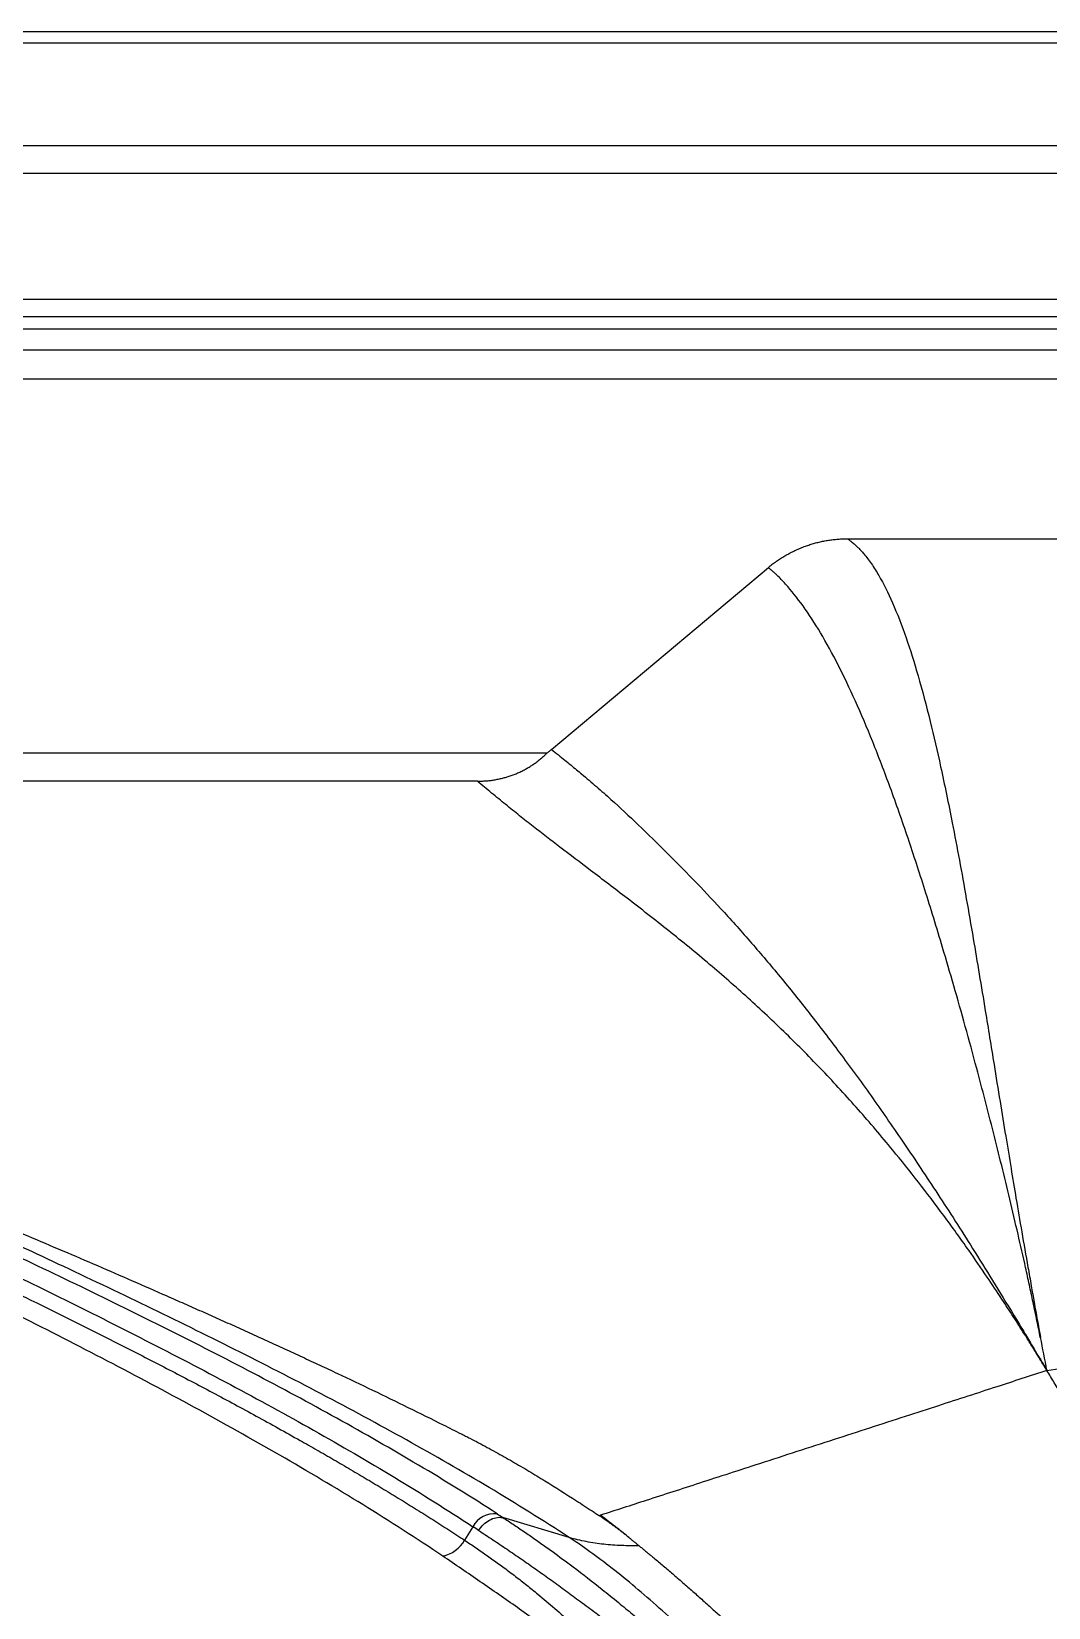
# Model space of a CAD drawing. Header units: inches. Extents: x 2 to 86, y -22 to 129.
# Drawn here: x 27.18 to 35.4, y 72.33 to 85.07 of the extents above; entities that cross this region are included whole.
import ezdxf

# ---------------------------------------------------------------- set-up
doc = ezdxf.new("R2010")
doc.units = ezdxf.units.IN
doc.header["$MEASUREMENT"] = 0
doc.layers.add('1', color=4, linetype='Continuous')
doc.layers.add('BDIM_CYAN', color=4, linetype='Continuous')

# ---------------------------------------------------------------- blocks, each defined once
blk = doc.blocks.new('2026 RHYTHM')
at = {"layer": '1', "color": 4}
blk.add_line((5.882, 84.082), (78.2, 84.082), dxfattribs=at)
at = {"layer": 'BDIM_CYAN', "color": 3}
for p, q in [((11.728, 83.991), (72.354, 83.991)), ((72.354, 83.158), (11.728, 83.158)), ((11.727, 82.937), (72.354, 82.937)), ((69.79, 81.915), (14.293, 81.915)), ((14.293, 81.779), (69.789, 81.779)), ((61.461, 81.677), (21.921, 81.677)), ((21.921, 81.51), (61.461, 81.51)), ((61.461, 81.271), (21.921, 81.271)), ((31.405, 79.981), (52.677, 79.981)), ((29.01, 78.278), (30.764, 79.749)), ((18.851, 78.25), (28.976, 78.25)), ((28.411, 78.021), (19.148, 78.021)), ((32.963, 73.524), (32.965, 73.524)), ((28.374, 71.994), (28.308, 71.884)), ((29.153, 71.907), (28.617, 72.068))]:
    blk.add_line(p, q, dxfattribs=at)
for centre, radius, start, end in [((28.552, 71.896), 0.203, 84.9798, 151.1869), ((28.07, 72.026), 0.277, 282.6285, 329.16)]:
    blk.add_arc(centre, radius, start, end, dxfattribs=at)
for points, knots in [([(30.764, 79.749), (30.769, 79.753), (30.78, 79.762), (30.796, 79.775), (30.812, 79.787), (30.829, 79.799), (30.845, 79.81), (30.862, 79.822), (30.88, 79.832), (30.897, 79.843), (30.915, 79.853), (30.932, 79.863), (30.95, 79.872), (30.969, 79.881), (30.987, 79.89), (31.006, 79.898), (31.025, 79.906), (31.044, 79.914), (31.069, 79.923), (31.1, 79.934), (31.137, 79.945), (31.174, 79.955), (31.212, 79.963), (31.25, 79.969), (31.288, 79.975), (31.327, 79.978), (31.366, 79.981), (31.392, 79.981), (31.405, 79.981)], [0, 0, 0, 0, 0.0295187, 0.0589502, 0.0883067, 0.1176006, 0.1468444, 0.1760506, 0.2052317, 0.2344004, 0.2635692, 0.2927508, 0.3219577, 0.3512026, 0.380498, 0.4098562, 0.4392898, 0.4688108, 0.4984316, 0.5544707, 0.6102365, 0.6658123, 0.7212822, 0.7767308, 0.8322429, 0.8879028, 0.9437942, 1, 1, 1, 1]), ([(31.405, 79.981), (31.407, 79.979), (31.413, 79.976), (31.422, 79.969), (31.432, 79.961), (31.444, 79.952), (31.458, 79.94), (31.474, 79.925), (31.493, 79.907), (31.515, 79.884), (31.55, 79.844), (31.598, 79.78), (31.677, 79.656), (31.771, 79.466), (31.877, 79.194), (31.978, 78.872), (32.071, 78.522), (32.162, 78.124), (32.24, 77.746), (32.328, 77.285), (32.416, 76.782), (32.509, 76.225), (32.581, 75.78), (32.636, 75.44), (32.682, 75.16), (32.725, 74.898), (32.768, 74.64), (32.814, 74.373), (32.855, 74.137), (32.889, 73.947), (32.914, 73.805), (32.939, 73.666), (32.956, 73.572), (32.965, 73.524)], [0, 0, 0, 0, 0.0033336, 0.0074109, 0.0122317, 0.017796, 0.0241037, 0.0311548, 0.0413445, 0.0517772, 0.0624527, 0.0933655, 0.124987, 0.1857771, 0.2500052, 0.3105077, 0.3750215, 0.433039, 0.5000277, 0.5419085, 0.6250444, 0.6979571, 0.7500488, 0.7851907, 0.8177357, 0.8476826, 0.8750297, 0.9056122, 0.9375179, 0.9540891, 0.96876, 0.9843796, 1, 1, 1, 1]), ([(32.963, 73.524), (32.959, 73.546), (32.95, 73.591), (32.936, 73.66), (32.921, 73.733), (32.9, 73.83), (32.875, 73.949), (32.835, 74.133), (32.782, 74.365), (32.696, 74.732), (32.585, 75.183), (32.464, 75.647), (32.357, 76.039), (32.265, 76.366), (32.156, 76.737), (32.032, 77.14), (31.891, 77.572), (31.751, 77.972), (31.609, 78.342), (31.469, 78.673), (31.328, 78.968), (31.187, 79.226), (31.044, 79.445), (30.938, 79.577), (30.868, 79.653), (30.839, 79.682), (30.816, 79.704), (30.798, 79.719), (30.781, 79.734), (30.77, 79.744), (30.764, 79.749)], [0, 0, 0, 0, 0.007273, 0.014937, 0.022991, 0.031436, 0.047176, 0.062874, 0.093433, 0.125758, 0.188821, 0.251515, 0.293941, 0.335835, 0.377206, 0.441663, 0.50267, 0.566961, 0.629943, 0.691695, 0.752296, 0.814772, 0.876355, 0.938227, 0.953676, 0.969156, 0.976909, 0.984532, 0.992265, 1, 1, 1, 1]), ([(28.411, 78.021), (28.417, 78.021), (28.428, 78.021), (28.446, 78.022), (28.463, 78.023), (28.48, 78.024), (28.497, 78.025), (28.514, 78.027), (28.531, 78.029), (28.547, 78.032), (28.564, 78.035), (28.58, 78.038), (28.597, 78.042), (28.613, 78.045), (28.629, 78.05), (28.645, 78.054), (28.661, 78.059), (28.677, 78.064), (28.693, 78.07), (28.708, 78.076), (28.729, 78.084), (28.755, 78.095), (28.785, 78.11), (28.815, 78.127), (28.844, 78.144), (28.872, 78.163), (28.899, 78.183), (28.925, 78.204), (28.951, 78.227), (28.967, 78.242), (28.976, 78.25)], [0, 0, 0, 0, 0.026915, 0.053674, 0.080292, 0.106784, 0.133165, 0.159449, 0.185653, 0.211791, 0.237881, 0.263936, 0.289973, 0.316008, 0.342057, 0.368136, 0.39426, 0.420444, 0.446705, 0.473058, 0.499519, 0.553499, 0.607601, 0.661952, 0.716674, 0.771891, 0.827719, 0.884274, 0.941666, 1, 1, 1, 1]), ([(28.976, 78.25), (28.981, 78.255), (28.993, 78.264), (29.005, 78.274), (29.01, 78.278)], [0, 0, 0, 0, 0.499971, 1, 1, 1, 1]), ([(29.01, 78.278), (29.029, 78.264), (29.065, 78.235), (29.116, 78.193), (29.165, 78.153), (29.211, 78.115), (29.281, 78.057), (29.374, 77.978), (29.527, 77.843), (29.718, 77.664), (29.949, 77.439), (30.181, 77.203), (30.412, 76.957), (30.64, 76.701), (30.875, 76.423), (31.111, 76.128), (31.356, 75.807), (31.606, 75.463), (31.822, 75.152), (31.998, 74.89), (32.134, 74.683), (32.274, 74.468), (32.421, 74.236), (32.579, 73.982), (32.715, 73.76), (32.819, 73.589), (32.875, 73.495), (32.924, 73.413), (32.968, 73.339), (33.001, 73.285), (33.018, 73.256)], [0, 0, 0, 0, 0.013829, 0.026968, 0.039418, 0.051178, 0.062247, 0.093314, 0.124475, 0.183924, 0.249191, 0.313881, 0.374269, 0.438046, 0.499483, 0.562774, 0.624727, 0.688395, 0.749905, 0.780931, 0.812461, 0.844072, 0.87499, 0.909616, 0.946429, 0.960462, 0.973215, 0.980983, 0.989909, 1, 1, 1, 1]), ([(33.018, 73.256), (33.011, 73.267), (32.995, 73.293), (32.967, 73.339), (32.93, 73.399), (32.885, 73.471), (32.822, 73.571), (32.744, 73.694), (32.644, 73.848), (32.524, 74.028), (32.366, 74.256), (32.181, 74.514), (31.976, 74.784), (31.745, 75.072), (31.487, 75.375), (31.199, 75.688), (30.902, 75.988), (30.597, 76.274), (30.281, 76.55), (29.955, 76.816), (29.634, 77.066), (29.341, 77.289), (29.087, 77.481), (28.896, 77.628), (28.751, 77.743), (28.639, 77.833), (28.525, 77.926), (28.449, 77.989), (28.411, 78.021)], [0, 0, 0, 0, 0.0038163, 0.0092975, 0.016442, 0.0252443, 0.0356999, 0.0533152, 0.0714005, 0.0950758, 0.1249552, 0.1655628, 0.2072155, 0.2499335, 0.3079849, 0.3689974, 0.4330019, 0.5000229, 0.5689855, 0.6429748, 0.7187174, 0.7859153, 0.8427771, 0.8930339, 0.9187607, 0.9451656, 0.9722464, 1, 1, 1, 1]), ([(22.686, 74.828), (22.723, 74.811), (22.812, 74.769), (22.969, 74.696), (23.174, 74.601), (23.453, 74.47), (23.778, 74.317), (24.243, 74.097), (24.838, 73.809), (25.434, 73.513), (25.922, 73.262), (26.272, 73.078), (26.625, 72.888), (26.906, 72.732), (27.114, 72.614), (27.251, 72.535), (27.386, 72.456), (27.521, 72.376), (27.655, 72.296), (27.788, 72.215), (27.92, 72.133), (28.051, 72.051), (28.18, 71.968), (28.266, 71.912), (28.308, 71.884)], [0, 0, 0, 0, 0.019164, 0.046356, 0.081575, 0.12482, 0.190759, 0.249681, 0.364774, 0.499525, 0.560407, 0.622377, 0.685435, 0.749583, 0.774626, 0.799669, 0.824711, 0.849753, 0.874796, 0.899837, 0.924879, 0.94992, 0.97496, 1, 1, 1, 1]), ([(22.927, 74.855), (23.394, 74.636), (23.864, 74.415), (24.8, 73.965), (25.267, 73.736), (26.188, 73.265), (26.643, 73.024), (27.308, 72.649), (27.527, 72.521), (27.957, 72.262), (28.168, 72.129), (28.374, 71.994)], [0, 0, 0, 0, 0.25, 0.25, 0.5, 0.5, 0.75, 0.75, 0.875, 0.875, 1, 1, 1, 1]), ([(28.57, 72.099), (28.363, 72.233), (28.15, 72.364), (27.717, 72.621), (27.497, 72.747), (26.828, 73.118), (26.37, 73.357), (25.444, 73.821), (24.975, 74.046), (24.033, 74.489), (23.561, 74.706), (23.091, 74.92)], [0, 0, 0, 0, 0.125, 0.125, 0.25, 0.25, 0.5, 0.5, 0.75, 0.75, 1, 1, 1, 1]), ([(28.131, 71.756), (27.92, 71.897), (27.704, 72.036), (27.264, 72.308), (27.04, 72.441), (26.358, 72.834), (25.892, 73.087), (25.184, 73.456), (24.947, 73.577), (24.47, 73.817), (24.231, 73.936), (23.752, 74.171), (23.512, 74.288), (23.032, 74.519), (22.792, 74.633), (22.554, 74.748)], [0, 0, 0, 0, 0.125, 0.125, 0.25, 0.25, 0.5, 0.5, 0.625, 0.625, 0.75, 0.75, 0.875, 0.875, 1, 1, 1, 1]), ([(29.153, 71.907), (28.732, 72.182), (27.848, 72.705), (26.453, 73.434), (25.046, 74.111), (24.11, 74.542), (23.657, 74.75)], [0.0120943, 0.0120943, 0.0120943, 0.0120943, 0.2620922, 0.5120922, 0.7620922, 0.9999978, 0.9999978, 0.9999978, 0.9999978]), ([(24.369, 74.518), (24.376, 74.515), (24.407, 74.502), (24.531, 74.449), (24.741, 74.36), (25.022, 74.24), (25.209, 74.16), (25.49, 74.039), (25.723, 73.937), (26.005, 73.813), (26.146, 73.751), (26.287, 73.688), (26.428, 73.625), (26.569, 73.561), (26.686, 73.507), (26.781, 73.464), (26.852, 73.431), (26.923, 73.399), (26.994, 73.366), (27.065, 73.333), (27.16, 73.289), (27.326, 73.211), (27.564, 73.098), (27.849, 72.959), (28.064, 72.853), (28.207, 72.781), (28.267, 72.751), (28.309, 72.73), (28.328, 72.72), (28.334, 72.717)], [0.1657902, 0.1657902, 0.1657902, 0.1657902, 0.1682144, 0.1760269, 0.2072769, 0.2385269, 0.2697769, 0.2697769, 0.3322769, 0.3479019, 0.3635269, 0.3791519, 0.3947769, 0.4104019, 0.4260269, 0.4338394, 0.4416519, 0.4494644, 0.4572769, 0.4650894, 0.4729019, 0.4885269, 0.5197769, 0.5510269, 0.5822769, 0.5900894, 0.5979019, 0.6018082, 0.6039867, 0.6039867, 0.6039867, 0.6039867]), ([(33.017, 73.256), (33.39, 73.313), (34.137, 73.417), (35.635, 73.592), (37.513, 73.749), (39.083, 73.821), (39.899, 73.845), (39.962, 73.846)], [0, 0, 0, 0, 0.0625, 0.125, 0.25, 0.375, 0.3854574, 0.3854574, 0.3854574, 0.3854574]), ([(33.017, 73.256), (32.882, 73.213), (32.59, 73.118), (32.208, 72.994), (31.769, 72.852), (31.286, 72.695), (30.731, 72.516), (30.225, 72.351), (29.796, 72.213), (29.53, 72.126), (29.407, 72.087)], [0, 0, 0, 0, 0.112179, 0.242843, 0.317584, 0.476933, 0.644094, 0.778403, 0.898125, 1, 1, 1, 1]), ([(34.002, 71.618), (33.993, 71.632), (33.975, 71.662), (33.946, 71.71), (33.915, 71.763), (33.88, 71.821), (33.842, 71.884), (33.801, 71.952), (33.748, 72.04), (33.692, 72.133), (33.63, 72.237), (33.571, 72.335), (33.487, 72.476), (33.383, 72.648), (33.28, 72.82), (33.199, 72.955), (33.137, 73.057), (33.077, 73.157), (33.037, 73.224), (33.017, 73.256)], [0, 0, 0, 0, 0.027098, 0.057082, 0.089945, 0.125682, 0.16428, 0.205712, 0.249959, 0.323686, 0.374988, 0.437911, 0.500024, 0.629107, 0.750051, 0.813559, 0.876415, 0.938572, 1, 1, 1, 1]), ([(28.334, 72.717), (28.34, 72.714), (28.369, 72.7), (28.445, 72.66), (28.56, 72.598), (28.695, 72.521), (28.827, 72.444), (29, 72.338), (29.17, 72.231), (29.307, 72.142), (29.368, 72.101), (29.387, 72.089), (29.396, 72.083)], [0.0397494, 0.0397494, 0.0397494, 0.0397494, 0.0414771, 0.0492896, 0.0649146, 0.0805396, 0.0961646, 0.1117896, 0.1430396, 0.1586646, 0.1625708, 0.1657902, 0.1657902, 0.1657902, 0.1657902]), ([(28.421, 71.963), (28.406, 71.974), (28.39, 71.984), (28.374, 71.994), (28.374, 71.994), (28.374, 71.994), (28.374, 71.994)], [0, 0, 0, 0, 0.0024327, 0.0024327, 0.0024327, 0.00243276, 0.00243276, 0.00243276, 0.00243276]), ([(28.421, 71.963), (28.432, 71.981), (28.445, 71.997), (28.475, 72.026), (28.491, 72.038), (28.525, 72.056), (28.543, 72.063), (28.579, 72.07), (28.597, 72.071), (28.614, 72.068)], [0, 0, 0, 0, 0.25, 0.25, 0.5, 0.5, 0.75, 0.75, 1, 1, 1, 1]), ([(28.57, 72.099), (28.586, 72.088), (28.601, 72.078), (28.617, 72.068), (28.617, 72.068), (28.617, 72.068), (28.617, 72.068)], [0, 0, 0, 0, 0.002429986, 0.002429986, 0.002429986, 0.002430046, 0.002430046, 0.002430046, 0.002430046]), ([(28.617, 72.068), (28.631, 72.059), (28.659, 72.041), (28.701, 72.013), (28.744, 71.984), (28.788, 71.955), (28.832, 71.924), (28.877, 71.893), (28.922, 71.861), (28.968, 71.829), (29.056, 71.765), (29.206, 71.655), (29.385, 71.516), (29.545, 71.386), (29.659, 71.292), (29.754, 71.212), (29.858, 71.122), (29.978, 71.016), (30.121, 70.886), (30.256, 70.758), (30.385, 70.633), (30.508, 70.509), (30.632, 70.378), (30.759, 70.242), (30.886, 70.098), (31.015, 69.948), (31.122, 69.818), (31.239, 69.672), (31.34, 69.542), (31.466, 69.375), (31.562, 69.244), (31.652, 69.119), (31.716, 69.028), (31.777, 68.942), (31.834, 68.861), (31.887, 68.784), (31.936, 68.712), (31.981, 68.645), (32.01, 68.602), (32.024, 68.581)], [0, 0, 0, 0, 0.013169, 0.026512, 0.04003, 0.053727, 0.067605, 0.081669, 0.095921, 0.110365, 0.125005, 0.178038, 0.250006, 0.290157, 0.324422, 0.352726, 0.375008, 0.417277, 0.458955, 0.500008, 0.5347, 0.569754, 0.605154, 0.640892, 0.676954, 0.713329, 0.750005, 0.7679, 0.812501, 0.836078, 0.874999, 0.894398, 0.912719, 0.929964, 0.94613, 0.961218, 0.975226, 0.988153, 1, 1, 1, 1]), ([(29.638, 71.905), (29.63, 71.912), (29.613, 71.925), (29.589, 71.944), (29.565, 71.963), (29.54, 71.981), (29.516, 71.999), (29.492, 72.016), (29.468, 72.034), (29.444, 72.05), (29.42, 72.067), (29.404, 72.078), (29.396, 72.083)], [0, 0, 0, 0, 0.100782, 0.201423, 0.30191, 0.402231, 0.502375, 0.602328, 0.702079, 0.801616, 0.900927, 1, 1, 1, 1]), ([(29.638, 71.905), (29.606, 71.931), (29.527, 71.994), (29.451, 72.052), (29.407, 72.087)], [0.9487871, 0.9487871, 0.9487871, 0.9487871, 0.96875, 1, 1, 1, 1]), ([(28.308, 71.884), (28.324, 71.874), (28.354, 71.854), (28.4, 71.823), (28.446, 71.791), (28.492, 71.759), (28.537, 71.727), (28.583, 71.694), (28.629, 71.66), (28.674, 71.627), (28.719, 71.592), (28.765, 71.557), (28.81, 71.521), (28.855, 71.485), (28.931, 71.423), (29.039, 71.332), (29.153, 71.231), (29.242, 71.147), (29.303, 71.089), (29.356, 71.037), (29.395, 70.999), (29.42, 70.973), (29.432, 70.962), (29.435, 70.959)], [0, 0, 0, 0, 0.037467, 0.075092, 0.112874, 0.150814, 0.188914, 0.227174, 0.265595, 0.304178, 0.342924, 0.381834, 0.420909, 0.46015, 0.499559, 0.621684, 0.749625, 0.811057, 0.874804, 0.924905, 0.965424, 0.99046, 1, 1, 1, 1]), ([(28.421, 71.963), (28.44, 71.951), (28.479, 71.926), (28.536, 71.888), (28.593, 71.85), (28.651, 71.811), (28.708, 71.772), (28.766, 71.733), (28.823, 71.693), (28.881, 71.652), (28.938, 71.612), (28.996, 71.571), (29.054, 71.529), (29.112, 71.487), (29.17, 71.444), (29.229, 71.4), (29.29, 71.355), (29.352, 71.309), (29.414, 71.262), (29.476, 71.215), (29.54, 71.168), (29.603, 71.119), (29.667, 71.07), (29.732, 71.019), (29.797, 70.966), (29.896, 70.884), (30.028, 70.768), (30.194, 70.613), (30.361, 70.447), (30.51, 70.29), (30.64, 70.147), (30.752, 70.019), (30.864, 69.887), (30.976, 69.751), (31.089, 69.611), (31.201, 69.467), (31.312, 69.319), (31.403, 69.195), (31.473, 69.097), (31.522, 69.027), (31.571, 68.957), (31.62, 68.886), (31.668, 68.815), (31.717, 68.742), (31.765, 68.67), (31.813, 68.596), (31.844, 68.547), (31.86, 68.522)], [0, 0, 0, 0, 0.017855, 0.035712, 0.05357, 0.071429, 0.089288, 0.107147, 0.125006, 0.142863, 0.160719, 0.178576, 0.196433, 0.21429, 0.232148, 0.250006, 0.268757, 0.287509, 0.306262, 0.325016, 0.343769, 0.362515, 0.381257, 0.400002, 0.418753, 0.437506, 0.484386, 0.531264, 0.578135, 0.625002, 0.65625, 0.687501, 0.718752, 0.750004, 0.781255, 0.812502, 0.843745, 0.874992, 0.888884, 0.902778, 0.916671, 0.930565, 0.944458, 0.958348, 0.972236, 0.986121, 1, 1, 1, 1]), ([(32.279, 68.497), (32.158, 68.682), (32.002, 68.908), (31.809, 69.174), (31.728, 69.283), (31.663, 69.37), (31.597, 69.456), (31.481, 69.606), (31.314, 69.816), (31.042, 70.144), (30.698, 70.533), (30.353, 70.892), (30.081, 71.155), (29.881, 71.339), (29.687, 71.507), (29.499, 71.66), (29.32, 71.794), (29.207, 71.872), (29.153, 71.907)], [0, 0, 0, 0, 0.125, 0.15625, 0.1875, 0.203125, 0.21875, 0.25, 0.3125, 0.375, 0.5, 0.625, 0.6875, 0.75, 0.8125, 0.875, 0.9375, 1, 1, 1, 1]), ([(29.638, 71.905), (29.645, 71.9), (29.658, 71.889), (29.678, 71.872), (29.699, 71.856), (29.713, 71.844), (29.72, 71.839)], [0, 0, 0, 0, 0.25024, 0.50031, 0.750225, 1, 1, 1, 1]), ([(29.326, 70.91), (29.277, 70.946), (29.228, 70.982), (29.13, 71.055), (29.081, 71.091), (28.933, 71.198), (28.834, 71.27), (28.634, 71.41), (28.534, 71.48), (28.383, 71.584), (28.333, 71.619), (28.232, 71.687), (28.182, 71.722), (28.131, 71.756)], [0, 0, 0, 0, 0.125, 0.125, 0.25, 0.25, 0.5, 0.5, 0.75, 0.75, 0.875, 0.875, 1, 1, 1, 1]), ([(29.72, 71.839), (29.727, 71.832), (29.743, 71.82), (29.766, 71.801), (29.789, 71.781), (29.813, 71.762), (29.842, 71.738), (29.888, 71.699), (29.952, 71.645), (30.017, 71.589), (30.084, 71.531), (30.153, 71.471), (30.235, 71.398), (30.315, 71.326), (30.428, 71.224), (30.557, 71.104), (30.706, 70.963), (30.839, 70.835), (30.973, 70.703), (31.088, 70.588), (31.224, 70.449), (31.383, 70.284), (31.579, 70.075), (31.763, 69.872), (31.937, 69.674), (32.177, 69.395), (32.387, 69.139), (32.563, 68.915), (32.638, 68.818), (32.685, 68.756), (32.708, 68.726)], [0, 0, 0, 0, 0.0090012, 0.0179982, 0.0269916, 0.0359822, 0.0449707, 0.0598844, 0.0881364, 0.1152798, 0.1311771, 0.1598237, 0.1884594, 0.2170974, 0.2424854, 0.3031024, 0.3462832, 0.3894905, 0.4329771, 0.4764689, 0.5002638, 0.5641728, 0.6290395, 0.6883043, 0.7419965, 0.7980551, 0.9229147, 0.9509266, 0.9766205, 1, 1, 1, 1])]:
    blk.add_open_spline(points, degree=3, knots=knots, dxfattribs=at)
for points in [[(33.017, 73.256), (33, 73.346), (32.983, 73.435), (32.965, 73.524)], [(28.614, 72.068), (28.615, 72.068), (28.616, 72.068), (28.617, 72.068)], [(29.407, 72.087), (29.403, 72.085), (29.4, 72.084), (29.396, 72.083)], [(29.72, 71.839), (29.672, 71.839), (29.576, 71.84), (29.433, 71.85), (29.291, 71.871), (29.198, 71.893), (29.153, 71.907)]]:
    blk.add_open_spline(points, degree=3, dxfattribs=at)

msp = doc.modelspace()

# ---------------------------------------------------------------- block references
msp.add_blockref('2026 RHYTHM', (2.373, 0.985))

doc.saveas('drawing.dxf')
